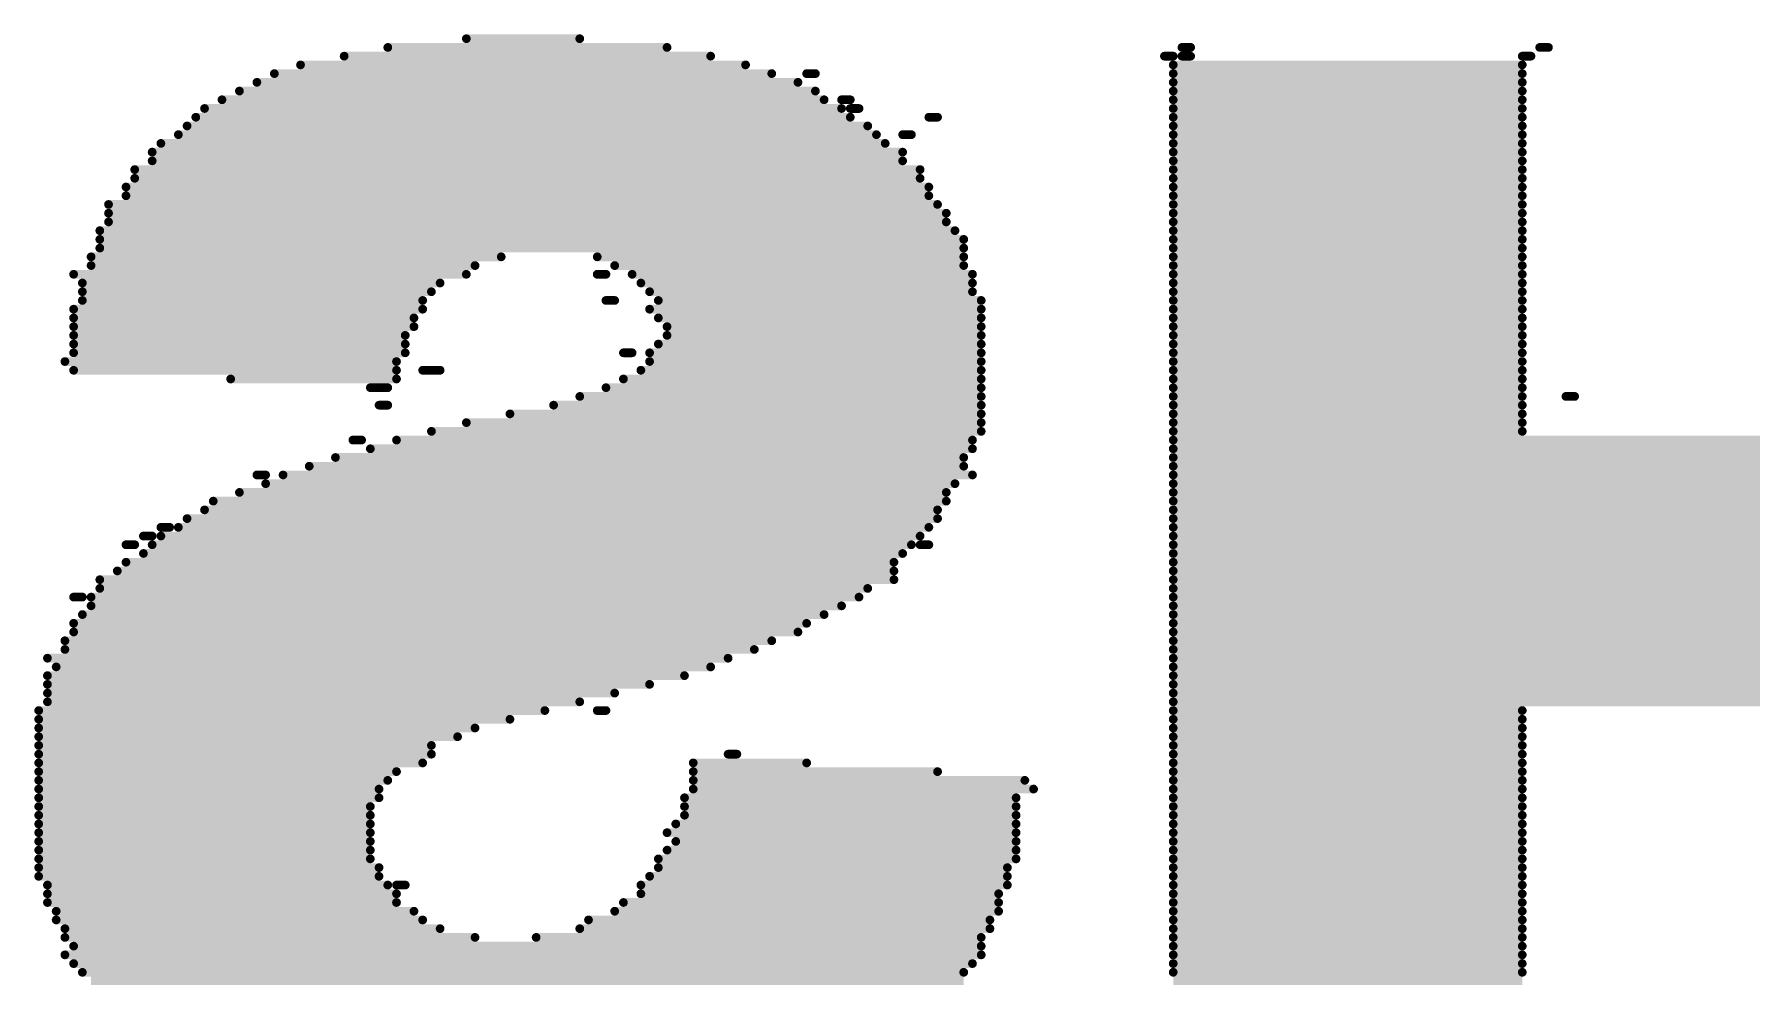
# Model space of a CAD drawing. Header units: millimetres. Extents: x -8 to 110, y -24 to 86.
# Drawn here: x 5.866 to 10.864, y 52.521 to 55.264 of the extents above; entities that cross this region are included whole.
import ezdxf

# ---------------------------------------------------------------- set-up
doc = ezdxf.new("R2010")
doc.units = ezdxf.units.MM
doc.layers.add('BottomOverlay', color=54, linetype='Continuous')

msp = doc.modelspace()

# ---------------------------------------------------------------- linework, layer by layer
at = {"layer": 'BottomOverlay', "const_width": 0.0254}
for points in [[(6.8948, 55.226), (7.7076, 55.226)], [(7.1234, 55.2514), (7.4536, 55.2514)], [(9.2062, 55.226), (9.2316, 55.226)], [(10.2476, 55.226), (10.273, 55.226)], [(6.6408, 55.1752), (7.9362, 55.1752)], [(6.7678, 55.2006), (7.8346, 55.2006)], [(9.1554, 55.2006), (9.1808, 55.2006)], [(9.1808, 55.1752), (10.1968, 55.1752)], [(9.2062, 55.2006), (9.2316, 55.2006)], [(10.1968, 55.2006), (10.2222, 55.2006)], [(6.5138, 55.1244), (8.0886, 55.1244)], [(6.5646, 55.1498), (8.0124, 55.1498)], [(8.114, 55.1498), (8.1394, 55.1498)], [(9.1808, 55.1498), (10.1968, 55.1498)], [(9.1808, 55.1244), (10.1968, 55.1244)], [(6.4122, 55.0736), (8.1648, 55.0736)], [(6.463, 55.099), (8.1394, 55.099)], [(8.2156, 55.0736), (8.241, 55.0736)], [(9.1808, 55.099), (10.1968, 55.099)], [(9.1808, 55.0736), (10.1968, 55.0736)], [(6.336, 55.0228), (8.241, 55.0228)], [(6.3614, 55.0482), (8.2156, 55.0482)], [(8.241, 55.0482), (8.2664, 55.0482)], [(8.4696, 55.0228), (8.495, 55.0228)], [(9.1808, 55.0482), (10.1968, 55.0482)], [(9.1808, 55.0228), (10.1968, 55.0228)], [(6.2852, 54.972), (8.3172, 54.972)], [(6.3106, 54.9974), (8.2918, 54.9974)], [(8.3934, 54.972), (8.4188, 54.972)], [(9.1808, 54.9974), (10.1968, 54.9974)], [(9.1808, 54.972), (10.1968, 54.972)], [(6.209, 54.9212), (8.3934, 54.9212)], [(6.2344, 54.9466), (8.3426, 54.9466)], [(9.1808, 54.9466), (10.1968, 54.9466)], [(9.1808, 54.9212), (10.1968, 54.9212)], [(6.1582, 54.8704), (8.4442, 54.8704)], [(6.209, 54.8958), (8.3934, 54.8958)], [(9.1808, 54.8958), (10.1968, 54.8958)], [(9.1808, 54.8704), (10.1968, 54.8704)], [(6.1328, 54.8196), (8.4696, 54.8196)], [(6.1582, 54.845), (8.4442, 54.845)], [(9.1808, 54.845), (10.1968, 54.845)], [(9.1808, 54.8196), (10.1968, 54.8196)], [(6.1328, 54.7942), (8.4696, 54.7942)], [(9.1808, 54.7942), (10.1968, 54.7942)], [(6.082, 54.7688), (8.495, 54.7688)], [(6.082, 54.7434), (8.5204, 54.7434)], [(9.1808, 54.7688), (10.1968, 54.7688)], [(9.1808, 54.7434), (10.1968, 54.7434)], [(6.0566, 54.6926), (8.5458, 54.6926)], [(6.082, 54.718), (8.5204, 54.718)], [(9.1808, 54.718), (10.1968, 54.718)], [(9.1808, 54.6926), (10.1968, 54.6926)], [(6.0566, 54.6672), (8.5712, 54.6672)], [(6.0566, 54.6418), (8.5712, 54.6418)], [(9.1808, 54.6672), (10.1968, 54.6672)], [(9.1808, 54.6418), (10.1968, 54.6418)], [(6.0312, 54.6164), (7.225, 54.6164)], [(6.0312, 54.591), (7.1488, 54.591)], [(7.5044, 54.6164), (8.5712, 54.6164)], [(7.5552, 54.591), (8.5712, 54.591)], [(9.1808, 54.6164), (10.1968, 54.6164)], [(9.1808, 54.591), (10.1968, 54.591)], [(5.9804, 54.5656), (7.1234, 54.5656)], [(6.0058, 54.5402), (7.0472, 54.5402)], [(7.5044, 54.5656), (7.5298, 54.5656)], [(7.606, 54.5656), (8.5966, 54.5656)], [(7.6314, 54.5402), (8.5966, 54.5402)], [(9.1808, 54.5656), (10.1968, 54.5656)], [(9.1808, 54.5402), (10.1968, 54.5402)], [(6.0058, 54.5148), (7.0218, 54.5148)], [(6.0058, 54.4894), (6.9964, 54.4894)], [(7.5298, 54.4894), (7.5552, 54.4894)], [(7.6568, 54.5148), (8.5966, 54.5148)], [(7.6822, 54.4894), (8.622, 54.4894)], [(9.1808, 54.5148), (10.1968, 54.5148)], [(9.1808, 54.4894), (10.1968, 54.4894)], [(5.9804, 54.464), (6.9964, 54.464)], [(5.9804, 54.4386), (6.971, 54.4386)], [(7.6568, 54.464), (8.622, 54.464)], [(7.6822, 54.4386), (8.622, 54.4386)], [(9.1808, 54.464), (10.1968, 54.464)], [(9.1808, 54.4386), (10.1968, 54.4386)], [(5.9804, 54.4132), (6.971, 54.4132)], [(5.9804, 54.3878), (6.9456, 54.3878)], [(7.7076, 54.4132), (8.622, 54.4132)], [(7.7076, 54.3878), (8.622, 54.3878)], [(9.1808, 54.4132), (10.1968, 54.4132)], [(9.1808, 54.3878), (10.1968, 54.3878)], [(5.9804, 54.3624), (6.9456, 54.3624)], [(5.9804, 54.337), (6.9456, 54.337)], [(7.5806, 54.337), (7.606, 54.337)], [(7.6568, 54.337), (8.622, 54.337)], [(7.6822, 54.3624), (8.622, 54.3624)], [(9.1808, 54.3624), (10.1968, 54.3624)], [(9.1808, 54.337), (10.1968, 54.337)], [(5.955, 54.3116), (6.9202, 54.3116)], [(5.9804, 54.2862), (6.9202, 54.2862)], [(6.9964, 54.2862), (7.0472, 54.2862)], [(7.6314, 54.2862), (8.622, 54.2862)], [(7.6568, 54.3116), (8.622, 54.3116)], [(9.1808, 54.3116), (10.1968, 54.3116)], [(9.1808, 54.2862), (10.1968, 54.2862)], [(6.4376, 54.2608), (6.9202, 54.2608)], [(6.844, 54.2354), (6.8948, 54.2354)], [(7.5298, 54.2354), (8.622, 54.2354)], [(7.5806, 54.2608), (8.622, 54.2608)], [(9.1808, 54.2608), (10.1968, 54.2608)], [(9.1808, 54.2354), (10.1968, 54.2354)], [(6.8694, 54.1846), (6.8948, 54.1846)], [(7.3774, 54.1846), (8.622, 54.1846)], [(7.4536, 54.21), (8.622, 54.21)], [(9.1808, 54.21), (10.1968, 54.21)], [(9.1808, 54.1846), (10.1968, 54.1846)], [(10.3238, 54.21), (10.3492, 54.21)], [(7.1234, 54.1338), (8.622, 54.1338)], [(7.2504, 54.1592), (8.622, 54.1592)], [(9.1808, 54.1592), (10.1968, 54.1592)], [(9.1808, 54.1338), (10.1968, 54.1338)], [(6.7932, 54.083), (6.8186, 54.083)], [(6.9202, 54.083), (8.5966, 54.083)], [(7.0218, 54.1084), (8.622, 54.1084)], [(9.1808, 54.1084), (10.1968, 54.1084)], [(9.1808, 54.083), (12.2288, 54.083)], [(6.7424, 54.0322), (8.5712, 54.0322)], [(6.844, 54.0576), (8.5966, 54.0576)], [(9.1808, 54.0576), (12.2288, 54.0576)], [(9.1808, 54.0322), (12.2288, 54.0322)], [(6.5138, 53.9814), (6.5392, 53.9814)], [(6.59, 53.9814), (8.5966, 53.9814)], [(6.6662, 54.0068), (8.5712, 54.0068)], [(9.1808, 54.0068), (12.2288, 54.0068)], [(9.1808, 53.9814), (12.2288, 53.9814)], [(6.463, 53.9306), (8.5204, 53.9306)], [(6.5392, 53.956), (8.5458, 53.956)], [(9.1808, 53.956), (12.2288, 53.956)], [(9.1808, 53.9306), (12.2288, 53.9306)], [(6.3614, 53.8798), (8.495, 53.8798)], [(6.3868, 53.9052), (8.5204, 53.9052)], [(9.1808, 53.9052), (12.2288, 53.9052)], [(9.1808, 53.8798), (12.2288, 53.8798)], [(6.2344, 53.829), (6.2598, 53.829)], [(6.2852, 53.829), (8.4696, 53.829)], [(6.3106, 53.8544), (8.495, 53.8544)], [(9.1808, 53.8544), (12.2288, 53.8544)], [(9.1808, 53.829), (12.2288, 53.829)], [(6.1328, 53.7782), (6.1582, 53.7782)], [(6.1836, 53.8036), (6.209, 53.8036)], [(6.209, 53.7782), (8.4188, 53.7782)], [(6.2344, 53.8036), (8.4442, 53.8036)], [(8.4442, 53.7782), (8.4696, 53.7782)], [(9.1808, 53.8036), (12.2288, 53.8036)], [(9.1808, 53.7782), (12.2288, 53.7782)], [(6.1328, 53.7274), (8.368, 53.7274)], [(6.1836, 53.7528), (8.3934, 53.7528)], [(9.1808, 53.7528), (12.2288, 53.7528)], [(9.1808, 53.7274), (12.2288, 53.7274)], [(6.0566, 53.6766), (8.368, 53.6766)], [(6.1074, 53.702), (8.368, 53.702)], [(9.1808, 53.702), (12.2288, 53.702)], [(9.1808, 53.6766), (12.2288, 53.6766)], [(5.9804, 53.6258), (6.0058, 53.6258)], [(6.0312, 53.6258), (8.2664, 53.6258)], [(6.0566, 53.6512), (8.2918, 53.6512)], [(9.1808, 53.6512), (12.2288, 53.6512)], [(9.1808, 53.6258), (12.2288, 53.6258)], [(6.0058, 53.575), (8.1648, 53.575)], [(6.0312, 53.6004), (8.2156, 53.6004)], [(9.1808, 53.6004), (12.2288, 53.6004)], [(9.1808, 53.575), (12.2288, 53.575)], [(5.9804, 53.5496), (8.114, 53.5496)], [(5.9804, 53.5242), (8.0886, 53.5242)], [(9.1808, 53.5496), (12.2288, 53.5496)], [(9.1808, 53.5242), (12.2288, 53.5242)], [(5.955, 53.4988), (8.0124, 53.4988)], [(5.955, 53.4734), (7.9616, 53.4734)], [(9.1808, 53.4988), (12.2288, 53.4988)], [(9.1808, 53.4734), (12.2288, 53.4734)], [(5.9042, 53.448), (7.8854, 53.448)], [(5.9296, 53.4226), (7.8346, 53.4226)], [(9.1808, 53.448), (12.2288, 53.448)], [(9.1808, 53.4226), (12.2288, 53.4226)], [(5.9042, 53.3972), (7.7584, 53.3972)], [(5.9042, 53.3718), (7.6568, 53.3718)], [(9.1808, 53.3972), (12.2288, 53.3972)], [(9.1808, 53.3718), (12.2288, 53.3718)], [(5.9042, 53.3464), (7.5552, 53.3464)], [(5.9042, 53.321), (7.4536, 53.321)], [(9.1808, 53.3464), (12.2288, 53.3464)], [(9.1808, 53.321), (12.2288, 53.321)], [(5.8788, 53.2956), (7.352, 53.2956)], [(5.8788, 53.2702), (7.2504, 53.2702)], [(7.5044, 53.2956), (7.5298, 53.2956)], [(9.1808, 53.2956), (10.1968, 53.2956)], [(9.1808, 53.2702), (10.1968, 53.2702)], [(5.8788, 53.2448), (7.1488, 53.2448)], [(9.1808, 53.2448), (10.1968, 53.2448)], [(5.8788, 53.2194), (7.098, 53.2194)], [(5.8788, 53.194), (7.0218, 53.194)], [(9.1808, 53.2194), (10.1968, 53.2194)], [(9.1808, 53.194), (10.1968, 53.194)], [(5.8788, 53.1686), (7.0218, 53.1686)], [(5.8788, 53.1432), (6.9964, 53.1432)], [(7.7838, 53.1432), (8.114, 53.1432)], [(7.8854, 53.1686), (7.9108, 53.1686)], [(9.1808, 53.1686), (10.1968, 53.1686)], [(9.1808, 53.1432), (10.1968, 53.1432)], [(5.8788, 53.1178), (6.9202, 53.1178)], [(5.8788, 53.0924), (6.8948, 53.0924)], [(7.7838, 53.1178), (8.495, 53.1178)], [(7.7838, 53.0924), (8.749, 53.0924)], [(9.1808, 53.1178), (10.1968, 53.1178)], [(9.1808, 53.0924), (10.1968, 53.0924)], [(5.8788, 53.067), (6.8694, 53.067)], [(5.8788, 53.0416), (6.8694, 53.0416)], [(7.7584, 53.0416), (8.7236, 53.0416)], [(7.7838, 53.067), (8.7744, 53.067)], [(9.1808, 53.067), (10.1968, 53.067)], [(9.1808, 53.0416), (10.1968, 53.0416)], [(5.8788, 53.0162), (6.844, 53.0162)], [(5.8788, 52.9908), (6.844, 52.9908)], [(7.7584, 53.0162), (8.7236, 53.0162)], [(7.7584, 52.9908), (8.7236, 52.9908)], [(9.1808, 53.0162), (10.1968, 53.0162)], [(9.1808, 52.9908), (10.1968, 52.9908)], [(5.8788, 52.9654), (6.844, 52.9654)], [(5.8788, 52.94), (6.844, 52.94)], [(7.7076, 52.94), (8.7236, 52.94)], [(7.733, 52.9654), (8.7236, 52.9654)], [(9.1808, 52.9654), (10.1968, 52.9654)], [(9.1808, 52.94), (10.1968, 52.94)], [(5.8788, 52.9146), (6.844, 52.9146)], [(5.8788, 52.8892), (6.844, 52.8892)], [(7.7076, 52.8892), (8.7236, 52.8892)], [(7.733, 52.9146), (8.7236, 52.9146)], [(9.1808, 52.9146), (10.1968, 52.9146)], [(9.1808, 52.8892), (10.1968, 52.8892)], [(5.8788, 52.8638), (6.844, 52.8638)], [(5.8788, 52.8384), (6.8694, 52.8384)], [(7.6822, 52.8638), (8.7236, 52.8638)], [(7.6822, 52.8384), (8.6982, 52.8384)], [(9.1808, 52.8638), (10.1968, 52.8638)], [(9.1808, 52.8384), (10.1968, 52.8384)], [(5.8788, 52.813), (6.8694, 52.813)], [(5.9042, 52.7876), (6.8948, 52.7876)], [(6.9202, 52.7876), (6.9456, 52.7876)], [(7.6314, 52.7876), (8.6982, 52.7876)], [(7.6568, 52.813), (8.6982, 52.813)], [(9.1808, 52.813), (10.1968, 52.813)], [(9.1808, 52.7876), (10.1968, 52.7876)], [(5.9042, 52.7622), (6.9202, 52.7622)], [(5.9042, 52.7368), (6.9202, 52.7368)], [(7.5806, 52.7368), (8.6728, 52.7368)], [(7.6314, 52.7622), (8.6728, 52.7622)], [(9.1808, 52.7622), (10.1968, 52.7622)], [(9.1808, 52.7368), (10.1968, 52.7368)], [(5.9296, 52.7114), (6.971, 52.7114)], [(5.9296, 52.686), (6.9964, 52.686)], [(7.479, 52.686), (8.6474, 52.686)], [(7.5552, 52.7114), (8.6728, 52.7114)], [(9.1808, 52.7114), (10.1968, 52.7114)], [(9.1808, 52.686), (10.1968, 52.686)], [(5.955, 52.6606), (7.0472, 52.6606)], [(5.955, 52.6352), (7.1488, 52.6352)], [(7.3266, 52.6352), (8.622, 52.6352)], [(7.4536, 52.6606), (8.6474, 52.6606)], [(9.1808, 52.6606), (10.1968, 52.6606)], [(9.1808, 52.6352), (10.1968, 52.6352)], [(5.955, 52.5844), (8.622, 52.5844)], [(5.9804, 52.6098), (8.622, 52.6098)], [(9.1808, 52.6098), (10.1968, 52.6098)], [(9.1808, 52.5844), (10.1968, 52.5844)], [(5.9804, 52.559), (8.5966, 52.559)], [(6.0058, 52.5336), (8.5712, 52.5336)], [(9.1808, 52.559), (10.1968, 52.559)], [(9.1808, 52.5336), (10.1968, 52.5336)], [(6.0312, 52.5082), (8.5712, 52.5082)], [(9.1808, 52.5082), (10.1968, 52.5082)]]:
    msp.add_lwpolyline(points, dxfattribs=at)
at = {"layer": 'BottomOverlay', "const_width": 0.0127}
for points in [[(6.8885, 55.226, 1), (6.9012, 55.226, 1)], [(7.1171, 55.2514, 1), (7.1298, 55.2514, 1)], [(7.4473, 55.2514, 1), (7.46, 55.2514, 1)], [(7.7013, 55.226, 1), (7.714, 55.226, 1)], [(9.1999, 55.226, 1), (9.2126, 55.226, 1)], [(9.2253, 55.226, 1), (9.238, 55.226, 1)], [(10.2413, 55.226, 1), (10.254, 55.226, 1)], [(10.2667, 55.226, 1), (10.2794, 55.226, 1)], [(6.6345, 55.1752, 1), (6.6472, 55.1752, 1)], [(6.7615, 55.2006, 1), (6.7742, 55.2006, 1)], [(7.8283, 55.2006, 1), (7.841, 55.2006, 1)], [(7.9299, 55.1752, 1), (7.9426, 55.1752, 1)], [(9.1491, 55.2006, 1), (9.1618, 55.2006, 1)], [(9.1745, 55.2006, 1), (9.1872, 55.2006, 1)], [(9.1745, 55.1752, 1), (9.1872, 55.1752, 1)], [(9.1999, 55.2006, 1), (9.2126, 55.2006, 1)], [(9.2253, 55.2006, 1), (9.238, 55.2006, 1)], [(10.1905, 55.2006, 1), (10.2032, 55.2006, 1)], [(10.1905, 55.1752, 1), (10.2032, 55.1752, 1)], [(10.2159, 55.2006, 1), (10.2286, 55.2006, 1)], [(6.5075, 55.1244, 1), (6.5202, 55.1244, 1)], [(6.5583, 55.1498, 1), (6.571, 55.1498, 1)], [(8.0061, 55.1498, 1), (8.0188, 55.1498, 1)], [(8.0823, 55.1244, 1), (8.095, 55.1244, 1)], [(8.1077, 55.1498, 1), (8.1204, 55.1498, 1)], [(8.1331, 55.1498, 1), (8.1458, 55.1498, 1)], [(9.1745, 55.1498, 1), (9.1872, 55.1498, 1)], [(9.1745, 55.1244, 1), (9.1872, 55.1244, 1)], [(10.1905, 55.1498, 1), (10.2032, 55.1498, 1)], [(10.1905, 55.1244, 1), (10.2032, 55.1244, 1)], [(6.4059, 55.0736, 1), (6.4186, 55.0736, 1)], [(6.4567, 55.099, 1), (6.4694, 55.099, 1)], [(8.1331, 55.099, 1), (8.1458, 55.099, 1)], [(8.1585, 55.0736, 1), (8.1712, 55.0736, 1)], [(8.2093, 55.0736, 1), (8.222, 55.0736, 1)], [(8.2347, 55.0736, 1), (8.2474, 55.0736, 1)], [(9.1745, 55.099, 1), (9.1872, 55.099, 1)], [(9.1745, 55.0736, 1), (9.1872, 55.0736, 1)], [(10.1905, 55.099, 1), (10.2032, 55.099, 1)], [(10.1905, 55.0736, 1), (10.2032, 55.0736, 1)], [(6.3297, 55.0228, 1), (6.3424, 55.0228, 1)], [(6.3551, 55.0482, 1), (6.3678, 55.0482, 1)], [(8.2093, 55.0482, 1), (8.222, 55.0482, 1)], [(8.2347, 55.0482, 1), (8.2474, 55.0482, 1)], [(8.2347, 55.0228, 1), (8.2474, 55.0228, 1)], [(8.2601, 55.0482, 1), (8.2728, 55.0482, 1)], [(8.4633, 55.0228, 1), (8.476, 55.0228, 1)], [(8.4887, 55.0228, 1), (8.5014, 55.0228, 1)], [(9.1745, 55.0482, 1), (9.1872, 55.0482, 1)], [(9.1745, 55.0228, 1), (9.1872, 55.0228, 1)], [(10.1905, 55.0482, 1), (10.2032, 55.0482, 1)], [(10.1905, 55.0228, 1), (10.2032, 55.0228, 1)], [(6.2789, 54.972, 1), (6.2916, 54.972, 1)], [(6.3043, 54.9974, 1), (6.317, 54.9974, 1)], [(8.2855, 54.9974, 1), (8.2982, 54.9974, 1)], [(8.3109, 54.972, 1), (8.3236, 54.972, 1)], [(8.3871, 54.972, 1), (8.3998, 54.972, 1)], [(8.4125, 54.972, 1), (8.4252, 54.972, 1)], [(9.1745, 54.9974, 1), (9.1872, 54.9974, 1)], [(9.1745, 54.972, 1), (9.1872, 54.972, 1)], [(10.1905, 54.9974, 1), (10.2032, 54.9974, 1)], [(10.1905, 54.972, 1), (10.2032, 54.972, 1)], [(6.2027, 54.9212, 1), (6.2154, 54.9212, 1)], [(6.2281, 54.9466, 1), (6.2408, 54.9466, 1)], [(8.3363, 54.9466, 1), (8.349, 54.9466, 1)], [(8.3871, 54.9212, 1), (8.3998, 54.9212, 1)], [(9.1745, 54.9466, 1), (9.1872, 54.9466, 1)], [(9.1745, 54.9212, 1), (9.1872, 54.9212, 1)], [(10.1905, 54.9466, 1), (10.2032, 54.9466, 1)], [(10.1905, 54.9212, 1), (10.2032, 54.9212, 1)], [(6.1519, 54.8704, 1), (6.1646, 54.8704, 1)], [(6.2027, 54.8958, 1), (6.2154, 54.8958, 1)], [(8.3871, 54.8958, 1), (8.3998, 54.8958, 1)], [(8.4379, 54.8704, 1), (8.4506, 54.8704, 1)], [(9.1745, 54.8958, 1), (9.1872, 54.8958, 1)], [(9.1745, 54.8704, 1), (9.1872, 54.8704, 1)], [(10.1905, 54.8958, 1), (10.2032, 54.8958, 1)], [(10.1905, 54.8704, 1), (10.2032, 54.8704, 1)], [(6.1265, 54.8196, 1), (6.1392, 54.8196, 1)], [(6.1519, 54.845, 1), (6.1646, 54.845, 1)], [(8.4379, 54.845, 1), (8.4506, 54.845, 1)], [(8.4633, 54.8196, 1), (8.476, 54.8196, 1)], [(9.1745, 54.845, 1), (9.1872, 54.845, 1)], [(9.1745, 54.8196, 1), (9.1872, 54.8196, 1)], [(10.1905, 54.845, 1), (10.2032, 54.845, 1)], [(10.1905, 54.8196, 1), (10.2032, 54.8196, 1)], [(6.1265, 54.7942, 1), (6.1392, 54.7942, 1)], [(8.4633, 54.7942, 1), (8.476, 54.7942, 1)], [(9.1745, 54.7942, 1), (9.1872, 54.7942, 1)], [(10.1905, 54.7942, 1), (10.2032, 54.7942, 1)], [(6.0757, 54.7688, 1), (6.0884, 54.7688, 1)], [(6.0757, 54.7434, 1), (6.0884, 54.7434, 1)], [(8.4887, 54.7688, 1), (8.5014, 54.7688, 1)], [(8.5141, 54.7434, 1), (8.5268, 54.7434, 1)], [(9.1745, 54.7688, 1), (9.1872, 54.7688, 1)], [(9.1745, 54.7434, 1), (9.1872, 54.7434, 1)], [(10.1905, 54.7688, 1), (10.2032, 54.7688, 1)], [(10.1905, 54.7434, 1), (10.2032, 54.7434, 1)], [(6.0503, 54.6926, 1), (6.063, 54.6926, 1)], [(6.0757, 54.718, 1), (6.0884, 54.718, 1)], [(8.5141, 54.718, 1), (8.5268, 54.718, 1)], [(8.5395, 54.6926, 1), (8.5522, 54.6926, 1)], [(9.1745, 54.718, 1), (9.1872, 54.718, 1)], [(9.1745, 54.6926, 1), (9.1872, 54.6926, 1)], [(10.1905, 54.718, 1), (10.2032, 54.718, 1)], [(10.1905, 54.6926, 1), (10.2032, 54.6926, 1)], [(6.0503, 54.6672, 1), (6.063, 54.6672, 1)], [(6.0503, 54.6418, 1), (6.063, 54.6418, 1)], [(8.5649, 54.6672, 1), (8.5776, 54.6672, 1)], [(8.5649, 54.6418, 1), (8.5776, 54.6418, 1)], [(9.1745, 54.6672, 1), (9.1872, 54.6672, 1)], [(9.1745, 54.6418, 1), (9.1872, 54.6418, 1)], [(10.1905, 54.6672, 1), (10.2032, 54.6672, 1)], [(10.1905, 54.6418, 1), (10.2032, 54.6418, 1)], [(6.0249, 54.6164, 1), (6.0376, 54.6164, 1)], [(6.0249, 54.591, 1), (6.0376, 54.591, 1)], [(7.1425, 54.591, 1), (7.1552, 54.591, 1)], [(7.2187, 54.6164, 1), (7.2314, 54.6164, 1)], [(7.4981, 54.6164, 1), (7.5108, 54.6164, 1)], [(7.5489, 54.591, 1), (7.5616, 54.591, 1)], [(8.5649, 54.6164, 1), (8.5776, 54.6164, 1)], [(8.5649, 54.591, 1), (8.5776, 54.591, 1)], [(9.1745, 54.6164, 1), (9.1872, 54.6164, 1)], [(9.1745, 54.591, 1), (9.1872, 54.591, 1)], [(10.1905, 54.6164, 1), (10.2032, 54.6164, 1)], [(10.1905, 54.591, 1), (10.2032, 54.591, 1)], [(5.9741, 54.5656, 1), (5.9868, 54.5656, 1)], [(5.9995, 54.5402, 1), (6.0122, 54.5402, 1)], [(7.0409, 54.5402, 1), (7.0536, 54.5402, 1)], [(7.1171, 54.5656, 1), (7.1298, 54.5656, 1)], [(7.4981, 54.5656, 1), (7.5108, 54.5656, 1)], [(7.5235, 54.5656, 1), (7.5362, 54.5656, 1)], [(7.5997, 54.5656, 1), (7.6124, 54.5656, 1)], [(7.6251, 54.5402, 1), (7.6378, 54.5402, 1)], [(8.5903, 54.5656, 1), (8.603, 54.5656, 1)], [(8.5903, 54.5402, 1), (8.603, 54.5402, 1)], [(9.1745, 54.5656, 1), (9.1872, 54.5656, 1)], [(9.1745, 54.5402, 1), (9.1872, 54.5402, 1)], [(10.1905, 54.5656, 1), (10.2032, 54.5656, 1)], [(10.1905, 54.5402, 1), (10.2032, 54.5402, 1)], [(5.9995, 54.5148, 1), (6.0122, 54.5148, 1)], [(5.9995, 54.4894, 1), (6.0122, 54.4894, 1)], [(6.9901, 54.4894, 1), (7.0028, 54.4894, 1)], [(7.0155, 54.5148, 1), (7.0282, 54.5148, 1)], [(7.5235, 54.4894, 1), (7.5362, 54.4894, 1)], [(7.5489, 54.4894, 1), (7.5616, 54.4894, 1)], [(7.6505, 54.5148, 1), (7.6632, 54.5148, 1)], [(7.6759, 54.4894, 1), (7.6886, 54.4894, 1)], [(8.5903, 54.5148, 1), (8.603, 54.5148, 1)], [(8.6157, 54.4894, 1), (8.6284, 54.4894, 1)], [(9.1745, 54.5148, 1), (9.1872, 54.5148, 1)], [(9.1745, 54.4894, 1), (9.1872, 54.4894, 1)], [(10.1905, 54.5148, 1), (10.2032, 54.5148, 1)], [(10.1905, 54.4894, 1), (10.2032, 54.4894, 1)], [(5.9741, 54.464, 1), (5.9868, 54.464, 1)], [(5.9741, 54.4386, 1), (5.9868, 54.4386, 1)], [(6.9647, 54.4386, 1), (6.9774, 54.4386, 1)], [(6.9901, 54.464, 1), (7.0028, 54.464, 1)], [(7.6505, 54.464, 1), (7.6632, 54.464, 1)], [(7.6759, 54.4386, 1), (7.6886, 54.4386, 1)], [(8.6157, 54.464, 1), (8.6284, 54.464, 1)], [(8.6157, 54.4386, 1), (8.6284, 54.4386, 1)], [(9.1745, 54.464, 1), (9.1872, 54.464, 1)], [(9.1745, 54.4386, 1), (9.1872, 54.4386, 1)], [(10.1905, 54.464, 1), (10.2032, 54.464, 1)], [(10.1905, 54.4386, 1), (10.2032, 54.4386, 1)], [(5.9741, 54.4132, 1), (5.9868, 54.4132, 1)], [(5.9741, 54.3878, 1), (5.9868, 54.3878, 1)], [(6.9393, 54.3878, 1), (6.952, 54.3878, 1)], [(6.9647, 54.4132, 1), (6.9774, 54.4132, 1)], [(7.7013, 54.4132, 1), (7.714, 54.4132, 1)], [(7.7013, 54.3878, 1), (7.714, 54.3878, 1)], [(8.6157, 54.4132, 1), (8.6284, 54.4132, 1)], [(8.6157, 54.3878, 1), (8.6284, 54.3878, 1)], [(9.1745, 54.4132, 1), (9.1872, 54.4132, 1)], [(9.1745, 54.3878, 1), (9.1872, 54.3878, 1)], [(10.1905, 54.4132, 1), (10.2032, 54.4132, 1)], [(10.1905, 54.3878, 1), (10.2032, 54.3878, 1)], [(5.9741, 54.3624, 1), (5.9868, 54.3624, 1)], [(5.9741, 54.337, 1), (5.9868, 54.337, 1)], [(6.9393, 54.3624, 1), (6.952, 54.3624, 1)], [(6.9393, 54.337, 1), (6.952, 54.337, 1)], [(7.5743, 54.337, 1), (7.587, 54.337, 1)], [(7.5997, 54.337, 1), (7.6124, 54.337, 1)], [(7.6505, 54.337, 1), (7.6632, 54.337, 1)], [(7.6759, 54.3624, 1), (7.6886, 54.3624, 1)], [(8.6157, 54.3624, 1), (8.6284, 54.3624, 1)], [(8.6157, 54.337, 1), (8.6284, 54.337, 1)], [(9.1745, 54.3624, 1), (9.1872, 54.3624, 1)], [(9.1745, 54.337, 1), (9.1872, 54.337, 1)], [(10.1905, 54.3624, 1), (10.2032, 54.3624, 1)], [(10.1905, 54.337, 1), (10.2032, 54.337, 1)], [(5.9487, 54.3116, 1), (5.9614, 54.3116, 1)], [(5.9741, 54.2862, 1), (5.9868, 54.2862, 1)], [(6.9139, 54.3116, 1), (6.9266, 54.3116, 1)], [(6.9139, 54.2862, 1), (6.9266, 54.2862, 1)], [(6.9901, 54.2862, 1), (7.0028, 54.2862, 1)], [(7.0409, 54.2862, 1), (7.0536, 54.2862, 1)], [(7.6251, 54.2862, 1), (7.6378, 54.2862, 1)], [(7.6505, 54.3116, 1), (7.6632, 54.3116, 1)], [(8.6157, 54.3116, 1), (8.6284, 54.3116, 1)], [(8.6157, 54.2862, 1), (8.6284, 54.2862, 1)], [(9.1745, 54.3116, 1), (9.1872, 54.3116, 1)], [(9.1745, 54.2862, 1), (9.1872, 54.2862, 1)], [(10.1905, 54.3116, 1), (10.2032, 54.3116, 1)], [(10.1905, 54.2862, 1), (10.2032, 54.2862, 1)], [(6.4313, 54.2608, 1), (6.444, 54.2608, 1)], [(6.8377, 54.2354, 1), (6.8504, 54.2354, 1)], [(6.8885, 54.2354, 1), (6.9012, 54.2354, 1)], [(6.9139, 54.2608, 1), (6.9266, 54.2608, 1)], [(7.5235, 54.2354, 1), (7.5362, 54.2354, 1)], [(7.5743, 54.2608, 1), (7.587, 54.2608, 1)], [(8.6157, 54.2608, 1), (8.6284, 54.2608, 1)], [(8.6157, 54.2354, 1), (8.6284, 54.2354, 1)], [(9.1745, 54.2608, 1), (9.1872, 54.2608, 1)], [(9.1745, 54.2354, 1), (9.1872, 54.2354, 1)], [(10.1905, 54.2608, 1), (10.2032, 54.2608, 1)], [(10.1905, 54.2354, 1), (10.2032, 54.2354, 1)], [(6.8631, 54.1846, 1), (6.8758, 54.1846, 1)], [(6.8885, 54.1846, 1), (6.9012, 54.1846, 1)], [(7.3711, 54.1846, 1), (7.3838, 54.1846, 1)], [(7.4473, 54.21, 1), (7.46, 54.21, 1)], [(8.6157, 54.21, 1), (8.6284, 54.21, 1)], [(8.6157, 54.1846, 1), (8.6284, 54.1846, 1)], [(9.1745, 54.21, 1), (9.1872, 54.21, 1)], [(9.1745, 54.1846, 1), (9.1872, 54.1846, 1)], [(10.1905, 54.21, 1), (10.2032, 54.21, 1)], [(10.1905, 54.1846, 1), (10.2032, 54.1846, 1)], [(10.3175, 54.21, 1), (10.3302, 54.21, 1)], [(10.3429, 54.21, 1), (10.3556, 54.21, 1)], [(7.1171, 54.1338, 1), (7.1298, 54.1338, 1)], [(7.2441, 54.1592, 1), (7.2568, 54.1592, 1)], [(8.6157, 54.1592, 1), (8.6284, 54.1592, 1)], [(8.6157, 54.1338, 1), (8.6284, 54.1338, 1)], [(9.1745, 54.1592, 1), (9.1872, 54.1592, 1)], [(9.1745, 54.1338, 1), (9.1872, 54.1338, 1)], [(10.1905, 54.1592, 1), (10.2032, 54.1592, 1)], [(10.1905, 54.1338, 1), (10.2032, 54.1338, 1)], [(6.7869, 54.083, 1), (6.7996, 54.083, 1)], [(6.8123, 54.083, 1), (6.825, 54.083, 1)], [(6.9139, 54.083, 1), (6.9266, 54.083, 1)], [(7.0155, 54.1084, 1), (7.0282, 54.1084, 1)], [(8.5903, 54.083, 1), (8.603, 54.083, 1)], [(8.6157, 54.1084, 1), (8.6284, 54.1084, 1)], [(9.1745, 54.1084, 1), (9.1872, 54.1084, 1)], [(9.1745, 54.083, 1), (9.1872, 54.083, 1)], [(10.1905, 54.1084, 1), (10.2032, 54.1084, 1)], [(6.7361, 54.0322, 1), (6.7488, 54.0322, 1)], [(6.8377, 54.0576, 1), (6.8504, 54.0576, 1)], [(8.5649, 54.0322, 1), (8.5776, 54.0322, 1)], [(8.5903, 54.0576, 1), (8.603, 54.0576, 1)], [(9.1745, 54.0576, 1), (9.1872, 54.0576, 1)], [(9.1745, 54.0322, 1), (9.1872, 54.0322, 1)], [(6.5075, 53.9814, 1), (6.5202, 53.9814, 1)], [(6.5329, 53.9814, 1), (6.5456, 53.9814, 1)], [(6.5837, 53.9814, 1), (6.5964, 53.9814, 1)], [(6.6599, 54.0068, 1), (6.6726, 54.0068, 1)], [(8.5649, 54.0068, 1), (8.5776, 54.0068, 1)], [(8.5903, 53.9814, 1), (8.603, 53.9814, 1)], [(9.1745, 54.0068, 1), (9.1872, 54.0068, 1)], [(9.1745, 53.9814, 1), (9.1872, 53.9814, 1)], [(6.4567, 53.9306, 1), (6.4694, 53.9306, 1)], [(6.5329, 53.956, 1), (6.5456, 53.956, 1)], [(8.5141, 53.9306, 1), (8.5268, 53.9306, 1)], [(8.5395, 53.956, 1), (8.5522, 53.956, 1)], [(9.1745, 53.956, 1), (9.1872, 53.956, 1)], [(9.1745, 53.9306, 1), (9.1872, 53.9306, 1)], [(6.3551, 53.8798, 1), (6.3678, 53.8798, 1)], [(6.3805, 53.9052, 1), (6.3932, 53.9052, 1)], [(8.4887, 53.8798, 1), (8.5014, 53.8798, 1)], [(8.5141, 53.9052, 1), (8.5268, 53.9052, 1)], [(9.1745, 53.9052, 1), (9.1872, 53.9052, 1)], [(9.1745, 53.8798, 1), (9.1872, 53.8798, 1)], [(6.2281, 53.829, 1), (6.2408, 53.829, 1)], [(6.2535, 53.829, 1), (6.2662, 53.829, 1)], [(6.2789, 53.829, 1), (6.2916, 53.829, 1)], [(6.3043, 53.8544, 1), (6.317, 53.8544, 1)], [(8.4633, 53.829, 1), (8.476, 53.829, 1)], [(8.4887, 53.8544, 1), (8.5014, 53.8544, 1)], [(9.1745, 53.8544, 1), (9.1872, 53.8544, 1)], [(9.1745, 53.829, 1), (9.1872, 53.829, 1)], [(6.1265, 53.7782, 1), (6.1392, 53.7782, 1)], [(6.1519, 53.7782, 1), (6.1646, 53.7782, 1)], [(6.1773, 53.8036, 1), (6.19, 53.8036, 1)], [(6.2027, 53.8036, 1), (6.2154, 53.8036, 1)], [(6.2027, 53.7782, 1), (6.2154, 53.7782, 1)], [(6.2281, 53.8036, 1), (6.2408, 53.8036, 1)], [(8.4125, 53.7782, 1), (8.4252, 53.7782, 1)], [(8.4379, 53.8036, 1), (8.4506, 53.8036, 1)], [(8.4379, 53.7782, 1), (8.4506, 53.7782, 1)], [(8.4633, 53.7782, 1), (8.476, 53.7782, 1)], [(9.1745, 53.8036, 1), (9.1872, 53.8036, 1)], [(9.1745, 53.7782, 1), (9.1872, 53.7782, 1)], [(6.1265, 53.7274, 1), (6.1392, 53.7274, 1)], [(6.1773, 53.7528, 1), (6.19, 53.7528, 1)], [(8.3617, 53.7274, 1), (8.3744, 53.7274, 1)], [(8.3871, 53.7528, 1), (8.3998, 53.7528, 1)], [(9.1745, 53.7528, 1), (9.1872, 53.7528, 1)], [(9.1745, 53.7274, 1), (9.1872, 53.7274, 1)], [(6.0503, 53.6766, 1), (6.063, 53.6766, 1)], [(6.1011, 53.702, 1), (6.1138, 53.702, 1)], [(8.3617, 53.702, 1), (8.3744, 53.702, 1)], [(8.3617, 53.6766, 1), (8.3744, 53.6766, 1)], [(9.1745, 53.702, 1), (9.1872, 53.702, 1)], [(9.1745, 53.6766, 1), (9.1872, 53.6766, 1)], [(5.9741, 53.6258, 1), (5.9868, 53.6258, 1)], [(5.9995, 53.6258, 1), (6.0122, 53.6258, 1)], [(6.0249, 53.6258, 1), (6.0376, 53.6258, 1)], [(6.0503, 53.6512, 1), (6.063, 53.6512, 1)], [(8.2601, 53.6258, 1), (8.2728, 53.6258, 1)], [(8.2855, 53.6512, 1), (8.2982, 53.6512, 1)], [(9.1745, 53.6512, 1), (9.1872, 53.6512, 1)], [(9.1745, 53.6258, 1), (9.1872, 53.6258, 1)], [(5.9995, 53.575, 1), (6.0122, 53.575, 1)], [(6.0249, 53.6004, 1), (6.0376, 53.6004, 1)], [(8.1585, 53.575, 1), (8.1712, 53.575, 1)], [(8.2093, 53.6004, 1), (8.222, 53.6004, 1)], [(9.1745, 53.6004, 1), (9.1872, 53.6004, 1)], [(9.1745, 53.575, 1), (9.1872, 53.575, 1)], [(5.9741, 53.5496, 1), (5.9868, 53.5496, 1)], [(5.9741, 53.5242, 1), (5.9868, 53.5242, 1)], [(8.0823, 53.5242, 1), (8.095, 53.5242, 1)], [(8.1077, 53.5496, 1), (8.1204, 53.5496, 1)], [(9.1745, 53.5496, 1), (9.1872, 53.5496, 1)], [(9.1745, 53.5242, 1), (9.1872, 53.5242, 1)], [(5.9487, 53.4988, 1), (5.9614, 53.4988, 1)], [(5.9487, 53.4734, 1), (5.9614, 53.4734, 1)], [(7.9553, 53.4734, 1), (7.968, 53.4734, 1)], [(8.0061, 53.4988, 1), (8.0188, 53.4988, 1)], [(9.1745, 53.4988, 1), (9.1872, 53.4988, 1)], [(9.1745, 53.4734, 1), (9.1872, 53.4734, 1)], [(5.8979, 53.448, 1), (5.9106, 53.448, 1)], [(5.9233, 53.4226, 1), (5.936, 53.4226, 1)], [(7.8283, 53.4226, 1), (7.841, 53.4226, 1)], [(7.8791, 53.448, 1), (7.8918, 53.448, 1)], [(9.1745, 53.448, 1), (9.1872, 53.448, 1)], [(9.1745, 53.4226, 1), (9.1872, 53.4226, 1)], [(5.8979, 53.3972, 1), (5.9106, 53.3972, 1)], [(5.8979, 53.3718, 1), (5.9106, 53.3718, 1)], [(7.6505, 53.3718, 1), (7.6632, 53.3718, 1)], [(7.7521, 53.3972, 1), (7.7648, 53.3972, 1)], [(9.1745, 53.3972, 1), (9.1872, 53.3972, 1)], [(9.1745, 53.3718, 1), (9.1872, 53.3718, 1)], [(5.8979, 53.3464, 1), (5.9106, 53.3464, 1)], [(5.8979, 53.321, 1), (5.9106, 53.321, 1)], [(7.4473, 53.321, 1), (7.46, 53.321, 1)], [(7.5489, 53.3464, 1), (7.5616, 53.3464, 1)], [(9.1745, 53.3464, 1), (9.1872, 53.3464, 1)], [(9.1745, 53.321, 1), (9.1872, 53.321, 1)], [(5.8725, 53.2956, 1), (5.8852, 53.2956, 1)], [(5.8725, 53.2702, 1), (5.8852, 53.2702, 1)], [(7.2441, 53.2702, 1), (7.2568, 53.2702, 1)], [(7.3457, 53.2956, 1), (7.3584, 53.2956, 1)], [(7.4981, 53.2956, 1), (7.5108, 53.2956, 1)], [(7.5235, 53.2956, 1), (7.5362, 53.2956, 1)], [(9.1745, 53.2956, 1), (9.1872, 53.2956, 1)], [(9.1745, 53.2702, 1), (9.1872, 53.2702, 1)], [(10.1905, 53.2956, 1), (10.2032, 53.2956, 1)], [(10.1905, 53.2702, 1), (10.2032, 53.2702, 1)], [(5.8725, 53.2448, 1), (5.8852, 53.2448, 1)], [(7.1425, 53.2448, 1), (7.1552, 53.2448, 1)], [(9.1745, 53.2448, 1), (9.1872, 53.2448, 1)], [(10.1905, 53.2448, 1), (10.2032, 53.2448, 1)], [(5.8725, 53.2194, 1), (5.8852, 53.2194, 1)], [(5.8725, 53.194, 1), (5.8852, 53.194, 1)], [(7.0155, 53.194, 1), (7.0282, 53.194, 1)], [(7.0917, 53.2194, 1), (7.1044, 53.2194, 1)], [(9.1745, 53.2194, 1), (9.1872, 53.2194, 1)], [(9.1745, 53.194, 1), (9.1872, 53.194, 1)], [(10.1905, 53.2194, 1), (10.2032, 53.2194, 1)], [(10.1905, 53.194, 1), (10.2032, 53.194, 1)], [(5.8725, 53.1686, 1), (5.8852, 53.1686, 1)], [(5.8725, 53.1432, 1), (5.8852, 53.1432, 1)], [(6.9901, 53.1432, 1), (7.0028, 53.1432, 1)], [(7.0155, 53.1686, 1), (7.0282, 53.1686, 1)], [(7.7775, 53.1432, 1), (7.7902, 53.1432, 1)], [(7.8791, 53.1686, 1), (7.8918, 53.1686, 1)], [(7.9045, 53.1686, 1), (7.9172, 53.1686, 1)], [(8.1077, 53.1432, 1), (8.1204, 53.1432, 1)], [(9.1745, 53.1686, 1), (9.1872, 53.1686, 1)], [(9.1745, 53.1432, 1), (9.1872, 53.1432, 1)], [(10.1905, 53.1686, 1), (10.2032, 53.1686, 1)], [(10.1905, 53.1432, 1), (10.2032, 53.1432, 1)], [(5.8725, 53.1178, 1), (5.8852, 53.1178, 1)], [(5.8725, 53.0924, 1), (5.8852, 53.0924, 1)], [(6.8885, 53.0924, 1), (6.9012, 53.0924, 1)], [(6.9139, 53.1178, 1), (6.9266, 53.1178, 1)], [(7.7775, 53.1178, 1), (7.7902, 53.1178, 1)], [(7.7775, 53.0924, 1), (7.7902, 53.0924, 1)], [(8.4887, 53.1178, 1), (8.5014, 53.1178, 1)], [(8.7427, 53.0924, 1), (8.7554, 53.0924, 1)], [(9.1745, 53.1178, 1), (9.1872, 53.1178, 1)], [(9.1745, 53.0924, 1), (9.1872, 53.0924, 1)], [(10.1905, 53.1178, 1), (10.2032, 53.1178, 1)], [(10.1905, 53.0924, 1), (10.2032, 53.0924, 1)], [(5.8725, 53.067, 1), (5.8852, 53.067, 1)], [(5.8725, 53.0416, 1), (5.8852, 53.0416, 1)], [(6.8631, 53.067, 1), (6.8758, 53.067, 1)], [(6.8631, 53.0416, 1), (6.8758, 53.0416, 1)], [(7.7521, 53.0416, 1), (7.7648, 53.0416, 1)], [(7.7775, 53.067, 1), (7.7902, 53.067, 1)], [(8.7173, 53.0416, 1), (8.73, 53.0416, 1)], [(8.7681, 53.067, 1), (8.7808, 53.067, 1)], [(9.1745, 53.067, 1), (9.1872, 53.067, 1)], [(9.1745, 53.0416, 1), (9.1872, 53.0416, 1)], [(10.1905, 53.067, 1), (10.2032, 53.067, 1)], [(10.1905, 53.0416, 1), (10.2032, 53.0416, 1)], [(5.8725, 53.0162, 1), (5.8852, 53.0162, 1)], [(5.8725, 52.9908, 1), (5.8852, 52.9908, 1)], [(6.8377, 53.0162, 1), (6.8504, 53.0162, 1)], [(6.8377, 52.9908, 1), (6.8504, 52.9908, 1)], [(7.7521, 53.0162, 1), (7.7648, 53.0162, 1)], [(7.7521, 52.9908, 1), (7.7648, 52.9908, 1)], [(8.7173, 53.0162, 1), (8.73, 53.0162, 1)], [(8.7173, 52.9908, 1), (8.73, 52.9908, 1)], [(9.1745, 53.0162, 1), (9.1872, 53.0162, 1)], [(9.1745, 52.9908, 1), (9.1872, 52.9908, 1)], [(10.1905, 53.0162, 1), (10.2032, 53.0162, 1)], [(10.1905, 52.9908, 1), (10.2032, 52.9908, 1)], [(5.8725, 52.9654, 1), (5.8852, 52.9654, 1)], [(5.8725, 52.94, 1), (5.8852, 52.94, 1)], [(6.8377, 52.9654, 1), (6.8504, 52.9654, 1)], [(6.8377, 52.94, 1), (6.8504, 52.94, 1)], [(7.7013, 52.94, 1), (7.714, 52.94, 1)], [(7.7267, 52.9654, 1), (7.7394, 52.9654, 1)], [(8.7173, 52.9654, 1), (8.73, 52.9654, 1)], [(8.7173, 52.94, 1), (8.73, 52.94, 1)], [(9.1745, 52.9654, 1), (9.1872, 52.9654, 1)], [(9.1745, 52.94, 1), (9.1872, 52.94, 1)], [(10.1905, 52.9654, 1), (10.2032, 52.9654, 1)], [(10.1905, 52.94, 1), (10.2032, 52.94, 1)], [(5.8725, 52.9146, 1), (5.8852, 52.9146, 1)], [(5.8725, 52.8892, 1), (5.8852, 52.8892, 1)], [(6.8377, 52.9146, 1), (6.8504, 52.9146, 1)], [(6.8377, 52.8892, 1), (6.8504, 52.8892, 1)], [(7.7013, 52.8892, 1), (7.714, 52.8892, 1)], [(7.7267, 52.9146, 1), (7.7394, 52.9146, 1)], [(8.7173, 52.9146, 1), (8.73, 52.9146, 1)], [(8.7173, 52.8892, 1), (8.73, 52.8892, 1)], [(9.1745, 52.9146, 1), (9.1872, 52.9146, 1)], [(9.1745, 52.8892, 1), (9.1872, 52.8892, 1)], [(10.1905, 52.9146, 1), (10.2032, 52.9146, 1)], [(10.1905, 52.8892, 1), (10.2032, 52.8892, 1)], [(5.8725, 52.8638, 1), (5.8852, 52.8638, 1)], [(5.8725, 52.8384, 1), (5.8852, 52.8384, 1)], [(6.8377, 52.8638, 1), (6.8504, 52.8638, 1)], [(6.8631, 52.8384, 1), (6.8758, 52.8384, 1)], [(7.6759, 52.8638, 1), (7.6886, 52.8638, 1)], [(7.6759, 52.8384, 1), (7.6886, 52.8384, 1)], [(8.6919, 52.8384, 1), (8.7046, 52.8384, 1)], [(8.7173, 52.8638, 1), (8.73, 52.8638, 1)], [(9.1745, 52.8638, 1), (9.1872, 52.8638, 1)], [(9.1745, 52.8384, 1), (9.1872, 52.8384, 1)], [(10.1905, 52.8638, 1), (10.2032, 52.8638, 1)], [(10.1905, 52.8384, 1), (10.2032, 52.8384, 1)], [(5.8725, 52.813, 1), (5.8852, 52.813, 1)], [(5.8979, 52.7876, 1), (5.9106, 52.7876, 1)], [(6.8631, 52.813, 1), (6.8758, 52.813, 1)], [(6.8885, 52.7876, 1), (6.9012, 52.7876, 1)], [(6.9139, 52.7876, 1), (6.9266, 52.7876, 1)], [(6.9393, 52.7876, 1), (6.952, 52.7876, 1)], [(7.6251, 52.7876, 1), (7.6378, 52.7876, 1)], [(7.6505, 52.813, 1), (7.6632, 52.813, 1)], [(8.6919, 52.813, 1), (8.7046, 52.813, 1)], [(8.6919, 52.7876, 1), (8.7046, 52.7876, 1)], [(9.1745, 52.813, 1), (9.1872, 52.813, 1)], [(9.1745, 52.7876, 1), (9.1872, 52.7876, 1)], [(10.1905, 52.813, 1), (10.2032, 52.813, 1)], [(10.1905, 52.7876, 1), (10.2032, 52.7876, 1)], [(5.8979, 52.7622, 1), (5.9106, 52.7622, 1)], [(5.8979, 52.7368, 1), (5.9106, 52.7368, 1)], [(6.9139, 52.7622, 1), (6.9266, 52.7622, 1)], [(6.9139, 52.7368, 1), (6.9266, 52.7368, 1)], [(7.5743, 52.7368, 1), (7.587, 52.7368, 1)], [(7.6251, 52.7622, 1), (7.6378, 52.7622, 1)], [(8.6665, 52.7622, 1), (8.6792, 52.7622, 1)], [(8.6665, 52.7368, 1), (8.6792, 52.7368, 1)], [(9.1745, 52.7622, 1), (9.1872, 52.7622, 1)], [(9.1745, 52.7368, 1), (9.1872, 52.7368, 1)], [(10.1905, 52.7622, 1), (10.2032, 52.7622, 1)], [(10.1905, 52.7368, 1), (10.2032, 52.7368, 1)], [(5.9233, 52.7114, 1), (5.936, 52.7114, 1)], [(5.9233, 52.686, 1), (5.936, 52.686, 1)], [(6.9647, 52.7114, 1), (6.9774, 52.7114, 1)], [(6.9901, 52.686, 1), (7.0028, 52.686, 1)], [(7.4727, 52.686, 1), (7.4854, 52.686, 1)], [(7.5489, 52.7114, 1), (7.5616, 52.7114, 1)], [(8.6411, 52.686, 1), (8.6538, 52.686, 1)], [(8.6665, 52.7114, 1), (8.6792, 52.7114, 1)], [(9.1745, 52.7114, 1), (9.1872, 52.7114, 1)], [(9.1745, 52.686, 1), (9.1872, 52.686, 1)], [(10.1905, 52.7114, 1), (10.2032, 52.7114, 1)], [(10.1905, 52.686, 1), (10.2032, 52.686, 1)], [(5.9487, 52.6606, 1), (5.9614, 52.6606, 1)], [(5.9487, 52.6352, 1), (5.9614, 52.6352, 1)], [(7.0409, 52.6606, 1), (7.0536, 52.6606, 1)], [(7.1425, 52.6352, 1), (7.1552, 52.6352, 1)], [(7.3203, 52.6352, 1), (7.333, 52.6352, 1)], [(7.4473, 52.6606, 1), (7.46, 52.6606, 1)], [(8.6157, 52.6352, 1), (8.6284, 52.6352, 1)], [(8.6411, 52.6606, 1), (8.6538, 52.6606, 1)], [(9.1745, 52.6606, 1), (9.1872, 52.6606, 1)], [(9.1745, 52.6352, 1), (9.1872, 52.6352, 1)], [(10.1905, 52.6606, 1), (10.2032, 52.6606, 1)], [(10.1905, 52.6352, 1), (10.2032, 52.6352, 1)], [(5.9487, 52.5844, 1), (5.9614, 52.5844, 1)], [(5.9741, 52.6098, 1), (5.9868, 52.6098, 1)], [(8.6157, 52.6098, 1), (8.6284, 52.6098, 1)], [(8.6157, 52.5844, 1), (8.6284, 52.5844, 1)], [(9.1745, 52.6098, 1), (9.1872, 52.6098, 1)], [(9.1745, 52.5844, 1), (9.1872, 52.5844, 1)], [(10.1905, 52.6098, 1), (10.2032, 52.6098, 1)], [(10.1905, 52.5844, 1), (10.2032, 52.5844, 1)], [(5.9741, 52.559, 1), (5.9868, 52.559, 1)], [(5.9995, 52.5336, 1), (6.0122, 52.5336, 1)], [(8.5649, 52.5336, 1), (8.5776, 52.5336, 1)], [(8.5903, 52.559, 1), (8.603, 52.559, 1)], [(9.1745, 52.559, 1), (9.1872, 52.559, 1)], [(9.1745, 52.5336, 1), (9.1872, 52.5336, 1)], [(10.1905, 52.559, 1), (10.2032, 52.559, 1)], [(10.1905, 52.5336, 1), (10.2032, 52.5336, 1)]]:
    msp.add_lwpolyline(points, format="xyb", close=True, dxfattribs=at)

doc.saveas('drawing.dxf')
